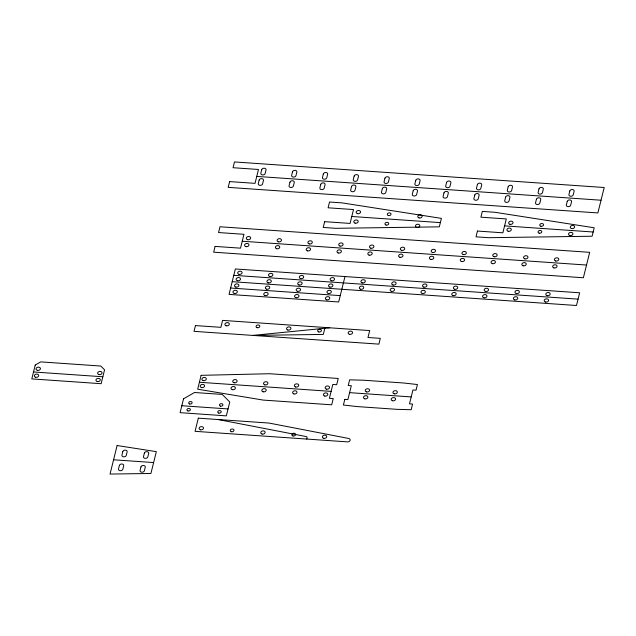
<?xml version="1.0" encoding="UTF-8"?>
<svg xmlns="http://www.w3.org/2000/svg" width="636" height="636" viewBox="0 0 636 636"><rect width="100%" height="100%" fill="white"/><g stroke="black" fill="none" stroke-linecap="round" stroke-linejoin="round"><path stroke-width="0.95" d="M325.036 327.484L323.311 334.417L252.723 335.411L329.655 327.802M344.982 276.549L338.67 301.973L229.047 294.396L235.352 268.972L579.642 292.783L576.486 305.495L232.204 281.684M306.743 439.063L307.061 437.767A1.574 1.153 -8.4 0 0 306.051 436.535L218.156 419.537M256.761 176.411L601.044 200.221M504.587 225.875L593.157 232.005M351.795 216.486L440.366 222.616M242.237 241.235L586.527 265.045M233.778 275.324L578.068 299.135M230.622 288.036L340.252 295.621M199.402 382.268L331.11 391.379M349.601 392.658L411.214 396.92M33.517 371.973L102.841 376.766M181.832 405.736L228.046 408.932M113.574 459.788L153.626 462.563M35.242 365.04L31.8 378.905L101.116 383.699L104.558 369.834L100.798 366.042L40.72 361.892L35.242 365.04M117.111 445.526L110.036 474.058L150.915 473.478L156.337 451.64L117.111 445.526M119.369 465.48L118.511 468.947A2.202 1.606 -8.4 0 0 120.268 470.712A2.202 1.606 -8.4 0 0 122.82 469.249L123.686 465.783A2.202 1.606 -8.4 0 0 121.929 464.01A2.202 1.606 -8.4 0 0 119.369 465.48M122.812 451.616L121.953 455.082A2.202 1.606 -8.4 0 0 123.702 456.847A2.202 1.606 -8.4 0 0 126.262 455.376L127.121 451.91A2.202 1.606 -8.4 0 0 125.371 450.145A2.202 1.606 -8.4 0 0 122.812 451.616M140.938 466.975L140.079 470.441A2.202 1.606 -8.4 0 0 141.828 472.206A2.202 1.606 -8.4 0 0 144.388 470.735L145.246 467.269A2.202 1.606 -8.4 0 0 143.498 465.504A2.202 1.606 -8.4 0 0 140.938 466.975M144.38 453.102L143.513 456.568A2.202 1.606 -8.4 0 0 145.27 458.341A2.202 1.606 -8.4 0 0 147.83 456.871L148.689 453.404A2.202 1.606 -8.4 0 0 146.932 451.64A2.202 1.606 -8.4 0 0 144.38 453.102M229.62 181.594L228.189 187.366L597.888 212.933L604.2 187.509L234.493 161.941L233.062 167.721L258.478 169.478L255.036 183.351L229.62 181.594M195.459 325.576L194.02 331.348L378.873 344.132L380.304 338.36L367.982 337.501L369.707 330.569L222.592 320.393L220.875 327.333L195.459 325.576M215.103 246.41L213.664 252.19L583.371 277.757L589.683 252.333L219.977 226.766L218.538 232.545L243.962 234.302L240.519 248.167L215.103 246.41M183.55 398.804L180.107 412.669L226.321 415.865L229.763 402L222.242 394.423L194.513 392.507L183.55 398.804M201.127 375.335L197.685 389.2L263.145 400.076L331.69 404.814L333.24 398.573L329.392 398.311L332.835 384.446L336.683 384.708L338.233 378.468L269.68 373.73L201.127 375.335M198.329 418.162L195.061 431.335L347.399 441.869A2.361 1.725 -8.4 0 0 350.102 440.438A2.361 1.725 -8.4 0 0 348.615 438.45L268.988 423.051L198.329 418.162M259.13 180.107L258.272 183.573A2.202 1.606 -8.4 0 0 260.029 185.338A2.202 1.606 -8.4 0 0 262.589 183.868L263.447 180.401A2.202 1.606 -8.4 0 0 261.69 178.637A2.202 1.606 -8.4 0 0 259.13 180.107M261.714 169.701L260.855 173.167A2.202 1.606 -8.4 0 0 262.604 174.94A2.202 1.606 -8.4 0 0 265.164 173.469L266.023 170.003A2.202 1.606 -8.4 0 0 264.274 168.238A2.202 1.606 -8.4 0 0 261.714 169.701M289.944 182.238L289.078 185.704A2.202 1.606 -8.4 0 0 290.835 187.469A2.202 1.606 -8.4 0 0 293.395 185.998L294.253 182.532A2.202 1.606 -8.4 0 0 292.496 180.767A2.202 1.606 -8.4 0 0 289.944 182.238M292.52 171.831L291.662 175.298A2.202 1.606 -8.4 0 0 293.419 177.07A2.202 1.606 -8.4 0 0 295.978 175.6L296.837 172.133A2.202 1.606 -8.4 0 0 295.08 170.369A2.202 1.606 -8.4 0 0 292.52 171.831M320.751 184.368L319.892 187.835A2.202 1.606 -8.4 0 0 321.641 189.6A2.202 1.606 -8.4 0 0 324.201 188.129L325.06 184.663A2.202 1.606 -8.4 0 0 323.311 182.898A2.202 1.606 -8.4 0 0 320.751 184.368M323.334 173.962L322.468 177.428A2.202 1.606 -8.4 0 0 324.225 179.201A2.202 1.606 -8.4 0 0 326.785 177.73L327.643 174.264A2.202 1.606 -8.4 0 0 325.886 172.499A2.202 1.606 -8.4 0 0 323.334 173.962M324.654 221.662L323.223 227.442L335.713 228.308L439.317 226.845L441.416 218.379L342.025 202.884L329.528 202.017L328.096 207.797L353.513 209.554L350.07 223.419L324.654 221.662M351.557 186.499L350.698 189.965A2.202 1.606 -8.4 0 0 352.455 191.73A2.202 1.606 -8.4 0 0 355.007 190.259L355.874 186.793A2.202 1.606 -8.4 0 0 354.117 185.028A2.202 1.606 -8.4 0 0 351.557 186.499M354.141 176.093L353.282 179.559A2.202 1.606 -8.4 0 0 355.031 181.332A2.202 1.606 -8.4 0 0 357.591 179.861L358.45 176.395A2.202 1.606 -8.4 0 0 356.701 174.63A2.202 1.606 -8.4 0 0 354.141 176.093M382.363 188.63L381.505 192.096A2.202 1.606 -8.4 0 0 383.262 193.861A2.202 1.606 -8.4 0 0 385.821 192.39L386.68 188.924A2.202 1.606 -8.4 0 0 384.923 187.159A2.202 1.606 -8.4 0 0 382.363 188.63M384.947 178.223L384.088 181.689A2.202 1.606 -8.4 0 0 385.845 183.462A2.202 1.606 -8.4 0 0 388.397 181.991L389.264 178.525A2.202 1.606 -8.4 0 0 387.507 176.76A2.202 1.606 -8.4 0 0 384.947 178.223M344.799 399.376L343.392 405.037L357.114 406.571L397.166 409.346L411.166 409.727L412.573 404.067L409.497 403.852L412.939 389.979L416.016 390.194L417.423 384.534L403.701 382.999L363.649 380.225L349.641 379.843L348.234 385.511L351.318 385.718L347.876 399.591L344.799 399.376M413.177 190.76L412.319 194.226A2.202 1.606 -8.4 0 0 414.068 195.991A2.202 1.606 -8.4 0 0 416.628 194.521L417.486 191.054A2.202 1.606 -8.4 0 0 415.737 189.29A2.202 1.606 -8.4 0 0 413.177 190.76M415.753 180.354L414.895 183.82A2.202 1.606 -8.4 0 0 416.652 185.593A2.202 1.606 -8.4 0 0 419.211 184.122L420.07 180.656A2.202 1.606 -8.4 0 0 418.313 178.891A2.202 1.606 -8.4 0 0 415.753 180.354M443.984 192.891L443.125 196.357A2.202 1.606 -8.4 0 0 444.882 198.122A2.202 1.606 -8.4 0 0 447.434 196.651L448.3 193.185A2.202 1.606 -8.4 0 0 446.544 191.42A2.202 1.606 -8.4 0 0 443.984 192.891M446.567 182.484L445.709 185.951A2.202 1.606 -8.4 0 0 447.458 187.723A2.202 1.606 -8.4 0 0 450.018 186.253L450.876 182.786A2.202 1.606 -8.4 0 0 449.127 181.022A2.202 1.606 -8.4 0 0 446.567 182.484M474.79 195.021L473.931 198.488A2.202 1.606 -8.4 0 0 475.688 200.253A2.202 1.606 -8.4 0 0 478.248 198.782L479.107 195.316A2.202 1.606 -8.4 0 0 477.35 193.551A2.202 1.606 -8.4 0 0 474.79 195.021M477.374 184.615L476.515 188.081A2.202 1.606 -8.4 0 0 478.272 189.854A2.202 1.606 -8.4 0 0 480.824 188.383L481.69 184.917A2.202 1.606 -8.4 0 0 479.934 183.152A2.202 1.606 -8.4 0 0 477.374 184.615M477.445 231.051L476.014 236.831L488.504 237.697L592.108 236.234L594.207 227.775L494.816 212.273L482.319 211.406L480.888 217.186L506.304 218.943L502.861 232.808L477.445 231.051M505.604 197.152L504.745 200.618A2.202 1.606 -8.4 0 0 506.495 202.383A2.202 1.606 -8.4 0 0 509.054 200.912L509.913 197.446A2.202 1.606 -8.4 0 0 508.164 195.681A2.202 1.606 -8.4 0 0 505.604 197.152M508.18 186.746L507.321 190.212A2.202 1.606 -8.4 0 0 509.078 191.985A2.202 1.606 -8.4 0 0 511.638 190.514L512.497 187.048A2.202 1.606 -8.4 0 0 510.74 185.283A2.202 1.606 -8.4 0 0 508.18 186.746M536.41 199.283L535.552 202.749A2.202 1.606 -8.4 0 0 537.309 204.514A2.202 1.606 -8.4 0 0 539.861 203.043L540.727 199.577A2.202 1.606 -8.4 0 0 538.97 197.812A2.202 1.606 -8.4 0 0 536.41 199.283M538.994 188.876L538.135 192.342A2.202 1.606 -8.4 0 0 539.885 194.115A2.202 1.606 -8.4 0 0 542.444 192.644L543.303 189.178A2.202 1.606 -8.4 0 0 541.554 187.413A2.202 1.606 -8.4 0 0 538.994 188.876M567.217 201.413L566.358 204.879A2.202 1.606 -8.4 0 0 568.115 206.644A2.202 1.606 -8.4 0 0 570.675 205.174L571.533 201.707A2.202 1.606 -8.4 0 0 569.777 199.943A2.202 1.606 -8.4 0 0 567.217 201.413M569.8 191.007L568.942 194.473A2.202 1.606 -8.4 0 0 570.699 196.246A2.202 1.606 -8.4 0 0 573.251 194.775L574.117 191.309A2.202 1.606 -8.4 0 0 572.36 189.544A2.202 1.606 -8.4 0 0 569.8 191.007M247.595 239.677A2.202 1.606 -8.4 0 0 250.671 237.832A2.202 1.606 -8.4 0 0 247.205 236.918A2.202 1.606 -8.4 0 0 247.595 239.677M555.681 260.983A2.202 1.606 -8.4 0 0 558.758 259.138A2.202 1.606 -8.4 0 0 555.292 258.224A2.202 1.606 -8.4 0 0 555.681 260.983M416.731 227.394A2.202 1.606 -8.4 0 0 419.808 225.549A2.202 1.606 -8.4 0 0 416.342 224.635A2.202 1.606 -8.4 0 0 416.731 227.394M386.044 225.049A1.892 1.383 -8.4 0 0 388.691 223.459A1.892 1.383 -8.4 0 0 385.718 222.68A1.892 1.383 -8.4 0 0 386.044 225.049M355.111 223.133A2.202 1.606 -8.4 0 0 358.195 221.288A2.202 1.606 -8.4 0 0 354.729 220.374A2.202 1.606 -8.4 0 0 355.111 223.133M357.464 213.656A2.202 1.606 -8.4 0 0 360.54 211.812A2.202 1.606 -8.4 0 0 357.074 210.898A2.202 1.606 -8.4 0 0 357.464 213.656M388.397 215.572A1.892 1.383 -8.4 0 0 391.037 213.982A1.892 1.383 -8.4 0 0 388.071 213.203A1.892 1.383 -8.4 0 0 388.397 215.572M419.076 217.917A2.202 1.606 -8.4 0 0 422.161 216.073A2.202 1.606 -8.4 0 0 418.695 215.159A2.202 1.606 -8.4 0 0 419.076 217.917M508.22 231.258A2.202 1.606 -8.4 0 0 511.296 229.405A2.202 1.606 -8.4 0 0 507.83 228.491A2.202 1.606 -8.4 0 0 508.22 231.258M539.153 233.166A1.892 1.383 -8.4 0 0 541.793 231.584A1.892 1.383 -8.4 0 0 538.819 230.796A1.892 1.383 -8.4 0 0 539.153 233.166M569.832 235.519A2.202 1.606 -8.4 0 0 572.917 233.666A2.202 1.606 -8.4 0 0 569.451 232.752A2.202 1.606 -8.4 0 0 569.832 235.519M571.557 228.578A2.202 1.606 -8.4 0 0 574.634 226.734A2.202 1.606 -8.4 0 0 571.168 225.82A2.202 1.606 -8.4 0 0 571.557 228.578M540.87 226.233A1.892 1.383 -8.4 0 0 543.518 224.643A1.892 1.383 -8.4 0 0 540.544 223.864A1.892 1.383 -8.4 0 0 540.87 226.233M509.937 224.317A2.202 1.606 -8.4 0 0 513.021 222.473A2.202 1.606 -8.4 0 0 509.555 221.559A2.202 1.606 -8.4 0 0 509.937 224.317M278.401 241.807A2.202 1.606 -8.4 0 0 281.478 239.963A2.202 1.606 -8.4 0 0 278.012 239.049A2.202 1.606 -8.4 0 0 278.401 241.807M309.207 243.938A2.202 1.606 -8.4 0 0 312.292 242.093A2.202 1.606 -8.4 0 0 308.826 241.179A2.202 1.606 -8.4 0 0 309.207 243.938M340.014 246.068A2.202 1.606 -8.4 0 0 343.098 244.224A2.202 1.606 -8.4 0 0 339.632 243.31A2.202 1.606 -8.4 0 0 340.014 246.068M370.828 248.199A2.202 1.606 -8.4 0 0 373.904 246.355A2.202 1.606 -8.4 0 0 370.438 245.44A2.202 1.606 -8.4 0 0 370.828 248.199M401.634 250.33A2.202 1.606 -8.4 0 0 404.719 248.485A2.202 1.606 -8.4 0 0 401.252 247.571A2.202 1.606 -8.4 0 0 401.634 250.33M432.44 252.46A2.202 1.606 -8.4 0 0 435.525 250.616A2.202 1.606 -8.4 0 0 432.059 249.702A2.202 1.606 -8.4 0 0 432.44 252.46M463.254 254.591A2.202 1.606 -8.4 0 0 466.331 252.746A2.202 1.606 -8.4 0 0 462.865 251.832A2.202 1.606 -8.4 0 0 463.254 254.591M494.061 256.721A2.202 1.606 -8.4 0 0 497.145 254.877A2.202 1.606 -8.4 0 0 493.679 253.963A2.202 1.606 -8.4 0 0 494.061 256.721M524.867 258.852A2.202 1.606 -8.4 0 0 527.952 257.008A2.202 1.606 -8.4 0 0 524.485 256.093A2.202 1.606 -8.4 0 0 524.867 258.852M245.87 246.609A2.202 1.606 -8.4 0 0 248.954 244.765A2.202 1.606 -8.4 0 0 245.488 243.85A2.202 1.606 -8.4 0 0 245.87 246.609M553.956 267.915A2.202 1.606 -8.4 0 0 557.041 266.071A2.202 1.606 -8.4 0 0 553.574 265.156A2.202 1.606 -8.4 0 0 553.956 267.915M523.15 265.784A2.202 1.606 -8.4 0 0 526.226 263.94A2.202 1.606 -8.4 0 0 522.768 263.026A2.202 1.606 -8.4 0 0 523.15 265.784M492.344 263.654A2.202 1.606 -8.4 0 0 495.42 261.809A2.202 1.606 -8.4 0 0 491.954 260.895A2.202 1.606 -8.4 0 0 492.344 263.654M461.529 261.523A2.202 1.606 -8.4 0 0 464.614 259.679A2.202 1.606 -8.4 0 0 461.148 258.765A2.202 1.606 -8.4 0 0 461.529 261.523M430.723 259.393A2.202 1.606 -8.4 0 0 433.808 257.548A2.202 1.606 -8.4 0 0 430.341 256.634A2.202 1.606 -8.4 0 0 430.723 259.393M399.917 257.262A2.202 1.606 -8.4 0 0 402.993 255.418A2.202 1.606 -8.4 0 0 399.527 254.503A2.202 1.606 -8.4 0 0 399.917 257.262M369.103 255.131A2.202 1.606 -8.4 0 0 372.187 253.287A2.202 1.606 -8.4 0 0 368.721 252.373A2.202 1.606 -8.4 0 0 369.103 255.131M338.296 253.001A2.202 1.606 -8.4 0 0 341.381 251.156A2.202 1.606 -8.4 0 0 337.915 250.242A2.202 1.606 -8.4 0 0 338.296 253.001M307.49 250.87A2.202 1.606 -8.4 0 0 310.567 249.026A2.202 1.606 -8.4 0 0 307.101 248.112A2.202 1.606 -8.4 0 0 307.49 250.87M276.676 248.74A2.202 1.606 -8.4 0 0 279.76 246.895A2.202 1.606 -8.4 0 0 276.294 245.981A2.202 1.606 -8.4 0 0 276.676 248.74M287.846 330.036A2.202 1.606 -8.4 0 0 290.922 328.184A2.202 1.606 -8.4 0 0 287.456 327.27A2.202 1.606 -8.4 0 0 287.846 330.036M349.458 334.298A2.202 1.606 -8.4 0 0 352.543 332.445A2.202 1.606 -8.4 0 0 349.077 331.531A2.202 1.606 -8.4 0 0 349.458 334.298M318.779 331.944A1.892 1.383 -8.4 0 0 321.419 330.362A1.892 1.383 -8.4 0 0 318.453 329.575A1.892 1.383 -8.4 0 0 318.779 331.944M257.167 327.683A1.892 1.383 -8.4 0 0 259.806 326.101A1.892 1.383 -8.4 0 0 256.833 325.314A1.892 1.383 -8.4 0 0 257.167 327.683M226.225 325.775A2.202 1.606 -8.4 0 0 229.31 323.923A2.202 1.606 -8.4 0 0 225.844 323.009A2.202 1.606 -8.4 0 0 226.225 325.775M292.973 435.954A1.892 1.383 -8.4 0 0 295.613 434.364A1.892 1.383 -8.4 0 0 292.64 433.585A1.892 1.383 -8.4 0 0 292.973 435.954M323.652 438.299A2.202 1.606 -8.4 0 0 326.729 436.455A2.202 1.606 -8.4 0 0 323.263 435.541A2.202 1.606 -8.4 0 0 323.652 438.299M262.032 434.038A2.202 1.606 -8.4 0 0 265.117 432.194A2.202 1.606 -8.4 0 0 261.65 431.28A2.202 1.606 -8.4 0 0 262.032 434.038M200.412 429.777A2.202 1.606 -8.4 0 0 203.496 427.933A2.202 1.606 -8.4 0 0 200.03 427.018A2.202 1.606 -8.4 0 0 200.412 429.777M231.353 431.693A1.892 1.383 -8.4 0 0 233.992 430.103A1.892 1.383 -8.4 0 0 231.019 429.324A1.892 1.383 -8.4 0 0 231.353 431.693M326.681 299.81A2.202 1.606 -8.4 0 0 329.766 297.958A2.202 1.606 -8.4 0 0 326.3 297.044A2.202 1.606 -8.4 0 0 326.681 299.81M295.875 297.68A2.202 1.606 -8.4 0 0 298.952 295.827A2.202 1.606 -8.4 0 0 295.486 294.913A2.202 1.606 -8.4 0 0 295.875 297.68M265.061 295.549A2.202 1.606 -8.4 0 0 268.146 293.697A2.202 1.606 -8.4 0 0 264.679 292.783A2.202 1.606 -8.4 0 0 265.061 295.549M234.255 293.419A2.202 1.606 -8.4 0 0 237.339 291.566A2.202 1.606 -8.4 0 0 233.873 290.652A2.202 1.606 -8.4 0 0 234.255 293.419M235.837 287.059A2.202 1.606 -8.4 0 0 238.913 285.206A2.202 1.606 -8.4 0 0 235.447 284.3A2.202 1.606 -8.4 0 0 235.837 287.059M266.643 289.189A2.202 1.606 -8.4 0 0 269.72 287.337A2.202 1.606 -8.4 0 0 266.253 286.431A2.202 1.606 -8.4 0 0 266.643 289.189M297.449 291.32A2.202 1.606 -8.4 0 0 300.534 289.467A2.202 1.606 -8.4 0 0 297.068 288.561A2.202 1.606 -8.4 0 0 297.449 291.32M328.255 293.45A2.202 1.606 -8.4 0 0 331.34 291.598A2.202 1.606 -8.4 0 0 327.874 290.692A2.202 1.606 -8.4 0 0 328.255 293.45M237.411 280.707A2.202 1.606 -8.4 0 0 240.488 278.854A2.202 1.606 -8.4 0 0 237.021 277.94A2.202 1.606 -8.4 0 0 237.411 280.707M268.217 282.837A2.202 1.606 -8.4 0 0 271.302 280.985A2.202 1.606 -8.4 0 0 267.835 280.071A2.202 1.606 -8.4 0 0 268.217 282.837M299.031 284.968A2.202 1.606 -8.4 0 0 302.108 283.115A2.202 1.606 -8.4 0 0 298.642 282.201A2.202 1.606 -8.4 0 0 299.031 284.968M329.838 287.098A2.202 1.606 -8.4 0 0 332.914 285.246A2.202 1.606 -8.4 0 0 329.448 284.332A2.202 1.606 -8.4 0 0 329.838 287.098M360.644 289.229A2.202 1.606 -8.4 0 0 363.728 287.377A2.202 1.606 -8.4 0 0 360.262 286.462A2.202 1.606 -8.4 0 0 360.644 289.229M391.458 291.36A2.202 1.606 -8.4 0 0 394.535 289.507A2.202 1.606 -8.4 0 0 391.068 288.593A2.202 1.606 -8.4 0 0 391.458 291.36M422.264 293.49A2.202 1.606 -8.4 0 0 425.341 291.638A2.202 1.606 -8.4 0 0 421.875 290.724A2.202 1.606 -8.4 0 0 422.264 293.49M453.07 295.621A2.202 1.606 -8.4 0 0 456.155 293.768A2.202 1.606 -8.4 0 0 452.689 292.854A2.202 1.606 -8.4 0 0 453.07 295.621M483.877 297.751A2.202 1.606 -8.4 0 0 486.961 295.899A2.202 1.606 -8.4 0 0 483.495 294.985A2.202 1.606 -8.4 0 0 483.877 297.751M514.691 299.882A2.202 1.606 -8.4 0 0 517.768 298.03A2.202 1.606 -8.4 0 0 514.301 297.115A2.202 1.606 -8.4 0 0 514.691 299.882M545.497 302.013A2.202 1.606 -8.4 0 0 548.582 300.16A2.202 1.606 -8.4 0 0 545.116 299.246A2.202 1.606 -8.4 0 0 545.497 302.013M238.985 274.347A2.202 1.606 -8.4 0 0 242.07 272.502A2.202 1.606 -8.4 0 0 238.603 271.588A2.202 1.606 -8.4 0 0 238.985 274.347M269.799 276.477A2.202 1.606 -8.4 0 0 272.876 274.625A2.202 1.606 -8.4 0 0 269.41 273.719A2.202 1.606 -8.4 0 0 269.799 276.477M300.605 278.608A2.202 1.606 -8.4 0 0 303.69 276.755A2.202 1.606 -8.4 0 0 300.224 275.849A2.202 1.606 -8.4 0 0 300.605 278.608M331.412 280.738A2.202 1.606 -8.4 0 0 334.496 278.886A2.202 1.606 -8.4 0 0 331.03 277.98A2.202 1.606 -8.4 0 0 331.412 280.738M362.226 282.869A2.202 1.606 -8.4 0 0 365.303 281.017A2.202 1.606 -8.4 0 0 361.836 280.11A2.202 1.606 -8.4 0 0 362.226 282.869M393.032 285A2.202 1.606 -8.4 0 0 396.109 283.147A2.202 1.606 -8.4 0 0 392.643 282.241A2.202 1.606 -8.4 0 0 393.032 285M423.838 287.13A2.202 1.606 -8.4 0 0 426.923 285.278A2.202 1.606 -8.4 0 0 423.457 284.372A2.202 1.606 -8.4 0 0 423.838 287.13M454.653 289.261A2.202 1.606 -8.4 0 0 457.729 287.408A2.202 1.606 -8.4 0 0 454.263 286.502A2.202 1.606 -8.4 0 0 454.653 289.261M485.459 291.391A2.202 1.606 -8.4 0 0 488.535 289.539A2.202 1.606 -8.4 0 0 485.069 288.633A2.202 1.606 -8.4 0 0 485.459 291.391M516.265 293.522A2.202 1.606 -8.4 0 0 519.35 291.67A2.202 1.606 -8.4 0 0 515.883 290.763A2.202 1.606 -8.4 0 0 516.265 293.522M547.071 295.653A2.202 1.606 -8.4 0 0 550.156 293.8A2.202 1.606 -8.4 0 0 546.69 292.894A2.202 1.606 -8.4 0 0 547.071 295.653M392.507 400.752A2.202 1.606 -8.4 0 0 395.592 398.899A2.202 1.606 -8.4 0 0 392.126 397.985A2.202 1.606 -8.4 0 0 392.507 400.752M364.786 398.828A2.202 1.606 -8.4 0 0 367.862 396.983A2.202 1.606 -8.4 0 0 364.396 396.069A2.202 1.606 -8.4 0 0 364.786 398.828M366.503 391.895A2.202 1.606 -8.4 0 0 369.588 390.051A2.202 1.606 -8.4 0 0 366.121 389.137A2.202 1.606 -8.4 0 0 366.503 391.895M394.233 393.811A2.202 1.606 -8.4 0 0 397.309 391.967A2.202 1.606 -8.4 0 0 393.843 391.053A2.202 1.606 -8.4 0 0 394.233 393.811M293.919 393.93A2.202 1.606 -8.4 0 0 297.004 392.078A2.202 1.606 -8.4 0 0 293.538 391.172A2.202 1.606 -8.4 0 0 293.919 393.93M324.734 396.061A2.202 1.606 -8.4 0 0 327.81 394.209A2.202 1.606 -8.4 0 0 324.344 393.302A2.202 1.606 -8.4 0 0 324.734 396.061M326.451 389.129A2.202 1.606 -8.4 0 0 329.535 387.276A2.202 1.606 -8.4 0 0 326.069 386.362A2.202 1.606 -8.4 0 0 326.451 389.129M295.645 386.998A2.202 1.606 -8.4 0 0 298.721 385.146A2.202 1.606 -8.4 0 0 295.255 384.231A2.202 1.606 -8.4 0 0 295.645 386.998M189.687 404.011A1.733 1.264 -8.4 0 0 192.104 402.556A1.733 1.264 -8.4 0 0 189.385 401.841A1.733 1.264 -8.4 0 0 189.687 404.011M220.493 406.142A1.733 1.264 -8.4 0 0 222.918 404.687A1.733 1.264 -8.4 0 0 220.191 403.971A1.733 1.264 -8.4 0 0 220.493 406.142M218.776 413.074A1.733 1.264 -8.4 0 0 221.193 411.619A1.733 1.264 -8.4 0 0 218.474 410.904A1.733 1.264 -8.4 0 0 218.776 413.074M187.962 410.943A1.733 1.264 -8.4 0 0 190.387 409.489A1.733 1.264 -8.4 0 0 187.66 408.773A1.733 1.264 -8.4 0 0 187.962 410.943M201.493 387.539A2.202 1.606 -8.4 0 0 204.577 385.686A2.202 1.606 -8.4 0 0 201.111 384.78A2.202 1.606 -8.4 0 0 201.493 387.539M232.307 389.669A2.202 1.606 -8.4 0 0 235.384 387.817A2.202 1.606 -8.4 0 0 231.917 386.911A2.202 1.606 -8.4 0 0 232.307 389.669M263.113 391.8A2.202 1.606 -8.4 0 0 266.198 389.948A2.202 1.606 -8.4 0 0 262.732 389.041A2.202 1.606 -8.4 0 0 263.113 391.8M264.838 384.867A2.202 1.606 -8.4 0 0 267.915 383.015A2.202 1.606 -8.4 0 0 264.449 382.101A2.202 1.606 -8.4 0 0 264.838 384.867M234.024 382.737A2.202 1.606 -8.4 0 0 237.109 380.885A2.202 1.606 -8.4 0 0 233.643 379.97A2.202 1.606 -8.4 0 0 234.024 382.737M203.218 380.606A2.202 1.606 -8.4 0 0 206.295 378.754A2.202 1.606 -8.4 0 0 202.828 377.84A2.202 1.606 -8.4 0 0 203.218 380.606M35.616 377.243A2.202 1.606 -8.4 0 0 38.693 375.391A2.202 1.606 -8.4 0 0 35.226 374.485A2.202 1.606 -8.4 0 0 35.616 377.243M37.333 370.311A2.202 1.606 -8.4 0 0 40.418 368.459A2.202 1.606 -8.4 0 0 36.952 367.544A2.202 1.606 -8.4 0 0 37.333 370.311M98.954 374.572A2.202 1.606 -8.4 0 0 102.03 372.72A2.202 1.606 -8.4 0 0 98.564 371.806A2.202 1.606 -8.4 0 0 98.954 374.572M97.228 381.505A2.202 1.606 -8.4 0 0 100.313 379.652A2.202 1.606 -8.4 0 0 96.847 378.746A2.202 1.606 -8.4 0 0 97.228 381.505"/></g></svg>
